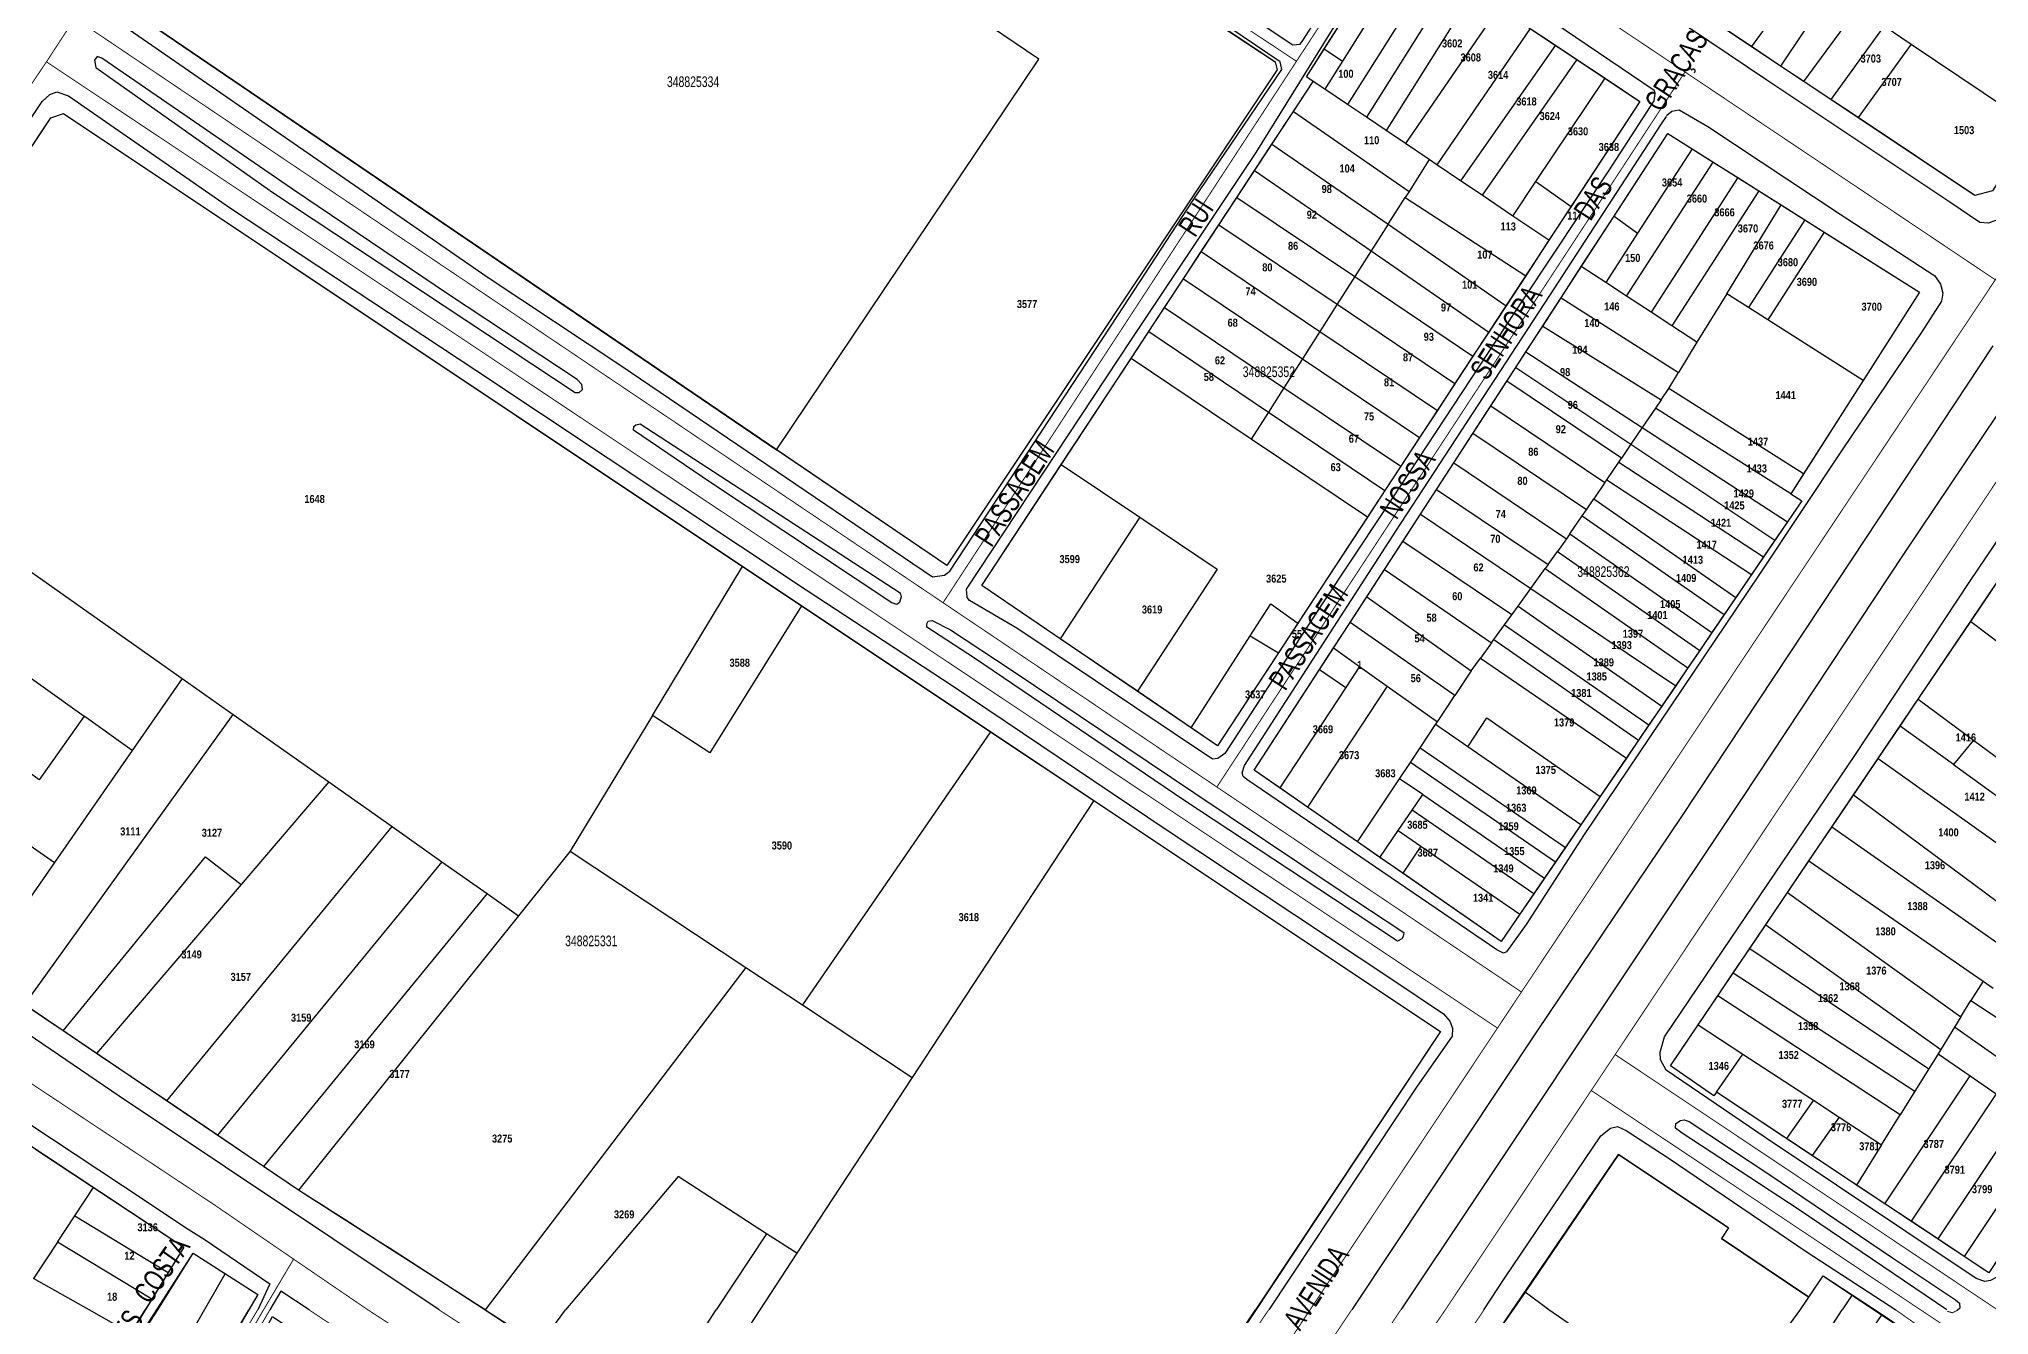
# Model space of a CAD drawing. Extents: x 203136 to 205923, y 4839890 to 4842982.
# Drawn here: x 204720.6 to 205086, y 4841048.4 to 4841287.5 of the extents above; entities that cross this region are included whole.
import ezdxf
from ezdxf.enums import TextEntityAlignment as Align

# ---------------------------------------------------------------- set-up
doc = ezdxf.new("R2010")
doc.units = 0
doc.header["$LTSCALE"] = 1.5
doc.header["$MEASUREMENT"] = 0
for name, color, linetype in [('CD_MALHA_LOTES', 40, 'CONTINUOUS'), ('CD_TXT_QUADRA', 7, 'CONTINUOUS'), ('RU-QUADRAS', 210, 'CONTINUOUS'), ('SV-EIXO-RUA-PAV', 20, 'CONTINUOUS'), ('SV-RUA-NAO-PAV-S-GUIA-C-GUIA', 7, 'CONTINUOUS'), ('SV-RUA-PAVIM-S-GUIA-C-GUIA', 7, 'CONTINUOUS'), ('SV-TXT-RUA-N-PAV-S-GUIA-C-GUIA', 7, 'CONTINUOUS'), ('SV-TXT-RUA-PAV-S-GUIA-C-GUIA', 7, 'CONTINUOUS'), ('Th_NmrPort', 1, 'CONTINUOUS')]:
    doc.layers.add(name, color=color, linetype=linetype)
doc.styles.add('3488-42-2D_TXTB$0$ARIAL', font='ARIAL.TTF')
doc.styles.add('ARIAL', font='ARIAL.TTF')
doc.styles.get("Standard").update_dxf_attribs({"font": 'swisscbo.ttf'})

msp = doc.modelspace()

# ---------------------------------------------------------------- linework, layer by layer
at = {"layer": 'CD_MALHA_LOTES', "linetype": 'Continuous'}
for p, q in [((205065.55, 4841319.29), (205041.49, 4841286.1)), ((205069.69, 4841316.55), (205046.97, 4841282.45)), ((204912.46, 4841309.48), (204952.23, 4841283.25)), ((204961.44, 4841285.69), (204974.68, 4841306.43)), ((204977.94, 4841304.25), (204964.84, 4841283.39)), ((204982.25, 4841301.38), (204965.82, 4841275.22)), ((204985.78, 4841299.02), (204969.35, 4841272.84)), ((204989.5, 4841296.54), (204973.05, 4841270.34)), ((204994.15, 4841293.44), (204976.68, 4841267.9)), ((205051.3, 4841279.57), (205061.44, 4841293.28)), ((204741.26, 4841290.4), (204858.8, 4841210.53)), ((204907.92, 4841283.72), (204898.86, 4841289.88)), ((205000.04, 4841289.51), (204982.53, 4841263.96)), ((205000.04, 4841289.51), (205004.75, 4841286.36)), ((205041.49, 4841286.1), (205037.39, 4841288.83)), ((205066.34, 4841289.98), (205056.39, 4841276.17)), ((205066.34, 4841289.98), (205071.42, 4841286.57)), ((204958.08, 4841280.43), (204961.44, 4841285.69)), ((204961.44, 4841285.69), (204964.84, 4841283.39)), ((205004.75, 4841286.36), (204986.98, 4841260.96)), ((205004.75, 4841286.36), (205008.79, 4841283.66)), ((205046.97, 4841282.45), (205041.49, 4841286.1)), ((205071.42, 4841286.57), (205061.48, 4841272.78)), ((205071.42, 4841286.57), (205094.31, 4841271.17)), ((204858.8, 4841210.53), (204907.92, 4841283.72)), ((204952.64, 4841281.76), (204890.72, 4841188.84)), ((204952.23, 4841283.25), (204952.64, 4841281.76)), ((204964.84, 4841283.39), (204961.53, 4841278.11)), ((205008.79, 4841283.66), (204991.03, 4841258.23)), ((205008.79, 4841283.66), (205014.05, 4841280.16)), ((205051.3, 4841279.57), (205046.97, 4841282.45)), ((204955.64, 4841273.91), (204959.36, 4841279.57)), ((204959.36, 4841279.57), (204958.08, 4841280.43)), ((204961.53, 4841278.11), (204959.36, 4841279.57)), ((204965.82, 4841275.22), (204961.53, 4841278.11)), ((205001.09, 4841260.78), (205014.05, 4841280.16)), ((205014.05, 4841280.16), (205020.59, 4841275.8)), ((205056.39, 4841276.17), (205051.3, 4841279.57)), ((204722.8, 4841272.71), (204725.16, 4841273.53)), ((204725.16, 4841273.53), (204852.43, 4841188.65)), ((204951.63, 4841267.81), (204955.64, 4841273.91)), ((204955.64, 4841273.91), (204977.32, 4841258.95)), ((204969.35, 4841272.84), (204965.82, 4841275.22)), ((205020.59, 4841275.8), (205007.69, 4841256.13)), ((205061.48, 4841272.78), (205056.39, 4841276.17)), ((204683.12, 4841213.03), (204722.8, 4841272.71)), ((204973.05, 4841270.34), (204969.35, 4841272.84)), ((204976.68, 4841267.9), (204973.05, 4841270.34)), ((205015.75, 4841254.31), (205025.81, 4841269.81)), ((205025.81, 4841269.81), (205030.37, 4841266.94)), ((205083.39, 4841258.19), (205061.48, 4841272.78)), ((204948.38, 4841262.87), (204951.63, 4841267.81)), ((204951.63, 4841267.81), (204973.39, 4841252.79)), ((204981.11, 4841264.91), (204976.68, 4841267.9)), ((205030.37, 4841266.94), (205020.16, 4841251.1)), ((205030.37, 4841266.94), (205034.32, 4841264.45)), ((204945.08, 4841257.84), (204948.38, 4841262.87)), ((204948.38, 4841262.87), (204970.21, 4841247.79)), ((204981.11, 4841264.91), (204977.32, 4841258.95)), ((204982.53, 4841263.96), (204981.11, 4841264.91)), ((204986.98, 4841260.96), (204982.53, 4841263.96)), ((205018.11, 4841239.3), (205034.32, 4841264.45)), ((205034.32, 4841264.45), (205038.96, 4841261.53)), ((204977.32, 4841258.95), (204976.58, 4841257.78)), ((204991.03, 4841258.23), (204986.98, 4841260.96)), ((204996.79, 4841254.34), (205001.09, 4841260.78)), ((205001.09, 4841260.78), (205007.69, 4841256.13)), ((205038.96, 4841261.53), (205022.7, 4841236.3)), ((205042.86, 4841259.06), (205026.56, 4841233.77)), ((205038.96, 4841261.53), (205042.86, 4841259.06)), ((205042.86, 4841259.06), (205047.07, 4841256.41)), ((205086.64, 4841259.09), (205083.39, 4841258.19)), ((204941.7, 4841252.69), (204945.08, 4841257.84)), ((204945.08, 4841257.84), (204967.15, 4841242.98)), ((204973.39, 4841252.79), (204976.58, 4841257.78)), ((204976.58, 4841257.78), (204999.19, 4841243.15)), ((204996.79, 4841254.34), (204991.03, 4841258.23)), ((205007.69, 4841256.13), (205003.54, 4841249.79)), ((205036.88, 4841239.78), (205047.07, 4841256.41)), ((205047.07, 4841256.41), (205051.52, 4841253.61)), ((204938.38, 4841247.66), (204941.7, 4841252.69)), ((204941.7, 4841252.69), (204963.84, 4841237.79)), ((204973.39, 4841252.79), (204970.21, 4841247.79)), ((204973.39, 4841252.79), (204995.5, 4841237.52)), ((205003.54, 4841249.79), (204996.79, 4841254.34)), ((205009.61, 4841244.87), (205015.75, 4841254.31)), ((205015.75, 4841254.31), (205020.16, 4841251.1)), ((205051.52, 4841253.61), (205040.94, 4841237.19)), ((205051.52, 4841253.61), (205055.14, 4841251.33)), ((204970.21, 4841247.79), (204967.15, 4841242.98)), ((204970.21, 4841247.79), (204992.26, 4841232.58)), ((205003.54, 4841249.79), (204999.19, 4841243.15)), ((205020.16, 4841251.1), (205014.21, 4841241.86)), ((205055.14, 4841251.33), (205044.55, 4841234.89)), ((205055.14, 4841251.33), (205073.01, 4841240.07)), ((204935.05, 4841242.59), (204938.38, 4841247.66)), ((204938.38, 4841247.66), (204960.61, 4841232.71)), ((205005.82, 4841239.02), (205009.61, 4841244.87)), ((205014.21, 4841241.86), (205009.61, 4841244.87)), ((204931.51, 4841237.21), (204935.05, 4841242.59)), ((204935.05, 4841242.59), (204957.34, 4841227.58)), ((204967.15, 4841242.98), (204963.84, 4841237.79)), ((204967.15, 4841242.98), (204989.31, 4841228.07)), ((204999.19, 4841243.15), (204995.5, 4841237.52)), ((205018.11, 4841239.3), (205014.21, 4841241.86)), ((204928.54, 4841232.69), (204931.51, 4841237.21)), ((204931.51, 4841237.21), (204953.89, 4841222.15)), ((204963.84, 4841237.79), (204960.61, 4841232.71)), ((204963.84, 4841237.79), (204985.93, 4841222.93)), ((204995.5, 4841237.52), (204992.26, 4841232.58)), ((205002.37, 4841233.71), (205005.82, 4841239.02)), ((205005.82, 4841239.02), (205027.84, 4841225.04)), ((205022.7, 4841236.3), (205018.11, 4841239.3)), ((205036.88, 4841239.78), (205031.29, 4841230.67)), ((205040.94, 4841237.19), (205036.88, 4841239.78)), ((205044.55, 4841234.89), (205040.94, 4841237.19)), ((205073.01, 4841240.07), (205062.42, 4841223.51)), ((204999.21, 4841228.86), (205002.37, 4841233.71)), ((205002.37, 4841233.71), (205024.56, 4841219.92)), ((205026.56, 4841233.77), (205022.7, 4841236.3)), ((205031.29, 4841230.67), (205026.56, 4841233.77)), ((205062.42, 4841223.51), (205044.55, 4841234.89)), ((204925.23, 4841227.65), (204928.54, 4841232.69)), ((204928.54, 4841232.69), (204950.98, 4841217.59)), ((204960.61, 4841232.71), (204957.34, 4841227.58)), ((204960.61, 4841232.71), (204982.63, 4841217.89)), ((204992.26, 4841232.58), (204989.31, 4841228.07)), ((205031.29, 4841230.67), (205027.84, 4841225.04)), ((204912.15, 4841207.75), (204925.23, 4841227.65)), ((204947.75, 4841212.51), (204925.23, 4841227.65)), ((204957.34, 4841227.58), (204953.89, 4841222.15)), ((204957.34, 4841227.58), (204979.3, 4841212.81)), ((204989.31, 4841228.07), (204985.93, 4841222.93)), ((204995.67, 4841223.4), (204997.34, 4841225.97)), ((204997.34, 4841225.97), (204999.21, 4841228.86)), ((204997.34, 4841225.97), (205018.9, 4841211.58)), ((204999.21, 4841228.86), (205021.02, 4841214.71)), ((204953.89, 4841222.15), (204950.98, 4841217.59)), ((204953.89, 4841222.15), (204975.77, 4841207.43)), ((204985.93, 4841222.93), (204982.63, 4841217.89)), ((204992.66, 4841218.77), (204995.67, 4841223.4)), ((205017.13, 4841208.97), (204995.67, 4841223.4)), ((205025.99, 4841222.03), (205027.84, 4841225.04)), ((205062.42, 4841223.51), (205051.25, 4841206.04)), ((204989.3, 4841213.59), (204992.66, 4841218.77)), ((204992.66, 4841218.77), (205014.03, 4841204.41)), ((205024.56, 4841219.92), (205023.5, 4841218.35)), ((205024.56, 4841219.92), (205025.99, 4841222.03)), ((205051.25, 4841206.04), (205025.99, 4841222.03)), ((204950.98, 4841217.59), (204947.75, 4841212.51)), ((204950.98, 4841217.59), (204972.81, 4841202.91)), ((204982.63, 4841217.89), (204979.3, 4841212.81)), ((205023.5, 4841218.35), (205021.02, 4841214.71)), ((205048.85, 4841202.29), (205023.5, 4841218.35)), ((204683.12, 4841213.03), (204747.42, 4841167.66)), ((204969.51, 4841197.87), (204947.75, 4841212.51)), ((204979.3, 4841212.81), (204975.77, 4841207.43)), ((204985.71, 4841208.07), (204989.3, 4841213.59)), ((205010.57, 4841199.3), (204989.3, 4841213.59)), ((205018.9, 4841211.58), (205017.13, 4841208.97)), ((205021.02, 4841214.71), (205018.9, 4841211.58)), ((205018.9, 4841211.58), (205045.89, 4841193.56)), ((205021.02, 4841214.71), (205048.26, 4841197.04)), ((204890.72, 4841188.84), (204858.8, 4841210.53)), ((204897.25, 4841185.09), (204912.15, 4841207.75)), ((204912.15, 4841207.75), (204926.86, 4841197.9)), ((204982.46, 4841203.07), (204985.71, 4841208.07)), ((204985.71, 4841208.07), (205006.86, 4841193.85)), ((205014.37, 4841204.91), (205016.63, 4841208.23)), ((205016.63, 4841208.23), (205017.13, 4841208.97)), ((205016.63, 4841208.23), (205043.76, 4841190.45)), ((204975.77, 4841207.43), (204972.81, 4841202.91)), ((205014.03, 4841204.41), (205011.96, 4841201.35)), ((205014.03, 4841204.41), (205014.37, 4841204.91)), ((205014.37, 4841204.91), (205041.5, 4841187.13)), ((205051.25, 4841206.04), (205048.85, 4841202.29)), ((204972.81, 4841202.91), (204969.51, 4841197.87)), ((204979.45, 4841198.44), (204982.46, 4841203.07)), ((204982.46, 4841203.07), (205003.37, 4841189.02)), ((205010.57, 4841199.3), (205011.96, 4841201.35)), ((205011.96, 4841201.35), (205038.58, 4841182.85)), ((205050.94, 4841200.97), (205048.26, 4841197.04)), ((205048.85, 4841202.29), (205050.94, 4841200.97)), ((204674.32, 4841199.79), (204729.04, 4841160.59)), ((204926.86, 4841197.9), (204911.94, 4841175.1)), ((204926.86, 4841197.9), (204941.37, 4841188.18)), ((204969.51, 4841197.87), (204956.51, 4841178.04)), ((204976.14, 4841193.34), (204979.45, 4841198.44)), ((204979.45, 4841198.44), (205000.14, 4841184.54)), ((205007.48, 4841194.75), (205009.77, 4841198.13)), ((205009.77, 4841198.13), (205010.57, 4841199.3)), ((205009.77, 4841198.13), (205036.39, 4841179.64)), ((205048.26, 4841197.04), (205045.89, 4841193.56)), ((204972.75, 4841188.11), (204976.14, 4841193.34)), ((204996.58, 4841179.61), (204976.14, 4841193.34)), ((205006.86, 4841193.85), (205005.13, 4841191.45)), ((205007.48, 4841194.75), (205006.86, 4841193.85)), ((205007.48, 4841194.75), (205034.09, 4841176.26)), ((205045.89, 4841193.56), (205043.76, 4841190.45)), ((205082.58, 4841178.34), (205092.53, 4841193.06)), ((205003.37, 4841189.02), (205005.13, 4841191.45)), ((205005.13, 4841191.45), (205031.81, 4841172.91)), ((205043.76, 4841190.45), (205041.5, 4841187.13)), ((204720.6, 4841148.65), (204666.68, 4841188.3)), ((204835.51, 4841160.71), (204852.43, 4841188.65)), ((204852.43, 4841188.65), (204863.41, 4841181.33)), ((204941.37, 4841188.18), (204926.44, 4841165.26)), ((204969.42, 4841182.99), (204972.75, 4841188.11)), ((204972.75, 4841188.11), (204992.79, 4841174.35)), ((205000.14, 4841184.54), (205002.83, 4841188.26)), ((205003.37, 4841189.02), (205002.83, 4841188.26)), ((205002.83, 4841188.26), (205029.59, 4841169.66)), ((205041.5, 4841187.13), (205038.58, 4841182.85)), ((204911.94, 4841175.1), (204897.25, 4841185.09)), ((204966.27, 4841178.14), (204969.42, 4841182.99)), ((204969.42, 4841182.99), (204988.99, 4841169.08)), ((204997.75, 4841181.22), (205000.14, 4841184.54)), ((205000.14, 4841184.54), (205027.3, 4841166.3)), ((205038.58, 4841182.85), (205036.39, 4841179.64)), ((204863.47, 4841181.29), (204846.26, 4841153.73)), ((204863.41, 4841181.33), (204863.47, 4841181.29)), ((204863.47, 4841181.29), (204898.88, 4841157.69)), ((204947.55, 4841175.68), (204951.4, 4841181.67)), ((204951.4, 4841181.67), (204956.51, 4841178.04)), ((204995.24, 4841177.75), (204996.58, 4841179.61)), ((204996.58, 4841179.61), (204997.75, 4841181.22)), ((204997.75, 4841181.22), (205024.71, 4841162.49)), ((205036.39, 4841179.64), (205034.09, 4841176.26)), ((205072.73, 4841163.77), (205082.58, 4841178.34)), ((205082.58, 4841178.34), (205111.94, 4841156.25)), ((204926.44, 4841165.26), (204911.94, 4841175.1)), ((204936.48, 4841158.43), (204947.55, 4841175.68)), ((204947.55, 4841175.68), (204952.88, 4841172.5)), ((204956.51, 4841178.04), (204952.88, 4841172.5)), ((204963.19, 4841173.4), (204966.27, 4841178.14)), ((204985.93, 4841164.49), (204966.27, 4841178.14)), ((204992.79, 4841174.35), (204993.22, 4841174.95)), ((204993.22, 4841174.95), (204995.24, 4841177.75)), ((204993.22, 4841174.95), (205020.33, 4841156.08)), ((204995.24, 4841177.75), (205022.29, 4841158.96)), ((205034.09, 4841176.26), (205031.81, 4841172.91)), ((204952.88, 4841172.5), (204941.45, 4841155.06)), ((204960.56, 4841169.35), (204963.19, 4841173.4)), ((204963.19, 4841173.4), (204968.06, 4841169.93)), ((204988.99, 4841169.08), (204990.73, 4841171.5)), ((204992.79, 4841174.35), (204990.73, 4841171.5)), ((204990.73, 4841171.5), (205018.05, 4841152.73)), ((205031.81, 4841172.91), (205029.59, 4841169.66)), ((204747.42, 4841167.66), (204738.03, 4841154.15)), ((204747.42, 4841167.66), (204756.97, 4841160.92)), ((204948.31, 4841150.49), (204960.56, 4841169.35)), ((204960.56, 4841169.35), (204965.45, 4841165.96)), ((204968.06, 4841169.93), (204965.45, 4841165.96)), ((204968.06, 4841169.93), (204973.23, 4841166.24)), ((204988.99, 4841169.08), (204985.93, 4841164.49)), ((205029.59, 4841169.66), (205027.3, 4841166.3)), ((204936.48, 4841158.43), (204926.44, 4841165.26)), ((204965.45, 4841165.96), (204953.1, 4841147.17)), ((204973.23, 4841166.24), (204958.32, 4841143.55)), ((204973.23, 4841166.24), (204982.63, 4841159.53)), ((204982.63, 4841159.53), (204985.93, 4841164.49)), ((205027.3, 4841166.3), (205024.71, 4841162.49)), ((205069.34, 4841158.75), (205072.73, 4841163.77)), ((205072.73, 4841163.77), (205083.12, 4841156.09)), ((204717.86, 4841106.53), (204756.97, 4841160.92)), ((204729.04, 4841160.59), (204720.6, 4841148.65)), ((204738.03, 4841154.15), (204729.04, 4841160.59)), ((204756.97, 4841160.92), (204774.87, 4841148.29)), ((204835.51, 4841160.71), (204820.11, 4841135.28)), ((204846.26, 4841153.73), (204835.51, 4841160.71)), ((204988.33, 4841154.86), (204991.9, 4841160.28)), ((204991.9, 4841160.28), (205013.17, 4841145.57)), ((205024.71, 4841162.49), (205022.29, 4841158.96)), ((204898.88, 4841157.69), (204863.65, 4841106.48)), ((204898.88, 4841157.69), (204918.26, 4841144.79)), ((204941.45, 4841155.06), (204936.48, 4841158.43)), ((204979.41, 4841154.69), (204982.29, 4841159.02)), ((204982.29, 4841159.02), (204982.63, 4841159.53)), ((204988.33, 4841154.86), (204982.29, 4841159.02)), ((205022.29, 4841158.96), (205020.33, 4841156.08)), ((205065.24, 4841152.68), (205069.34, 4841158.75)), ((205079.36, 4841151.55), (205069.34, 4841158.75)), ((204738.03, 4841154.15), (204723.47, 4841133.19)), ((204977.57, 4841151.91), (204979.41, 4841154.69)), ((204979.41, 4841154.69), (205006.63, 4841135.99)), ((205009.54, 4841140.25), (204988.33, 4841154.86)), ((205018.05, 4841152.73), (205013.17, 4841145.57)), ((205020.33, 4841156.08), (205018.05, 4841152.73)), ((205083.12, 4841156.09), (205079.36, 4841151.55)), ((205083.12, 4841156.09), (205102.84, 4841141.53)), ((204953.1, 4841147.17), (204948.31, 4841150.49)), ((204975.54, 4841148.87), (204977.57, 4841151.91)), ((205004.76, 4841133.24), (204977.57, 4841151.91)), ((205060.62, 4841145.83), (205065.24, 4841152.68)), ((205065.24, 4841152.68), (205099.07, 4841128.55)), ((205079.36, 4841151.55), (205102.92, 4841134.46)), ((204774.87, 4841148.29), (204758.44, 4841129.08)), ((204774.87, 4841148.29), (204786.73, 4841139.91)), ((204958.32, 4841143.55), (204953.1, 4841147.17)), ((204967.68, 4841137.05), (204975.54, 4841148.87)), ((204979.88, 4841145.9), (204975.54, 4841148.87)), ((204977.89, 4841142.98), (204979.88, 4841145.9)), ((204979.88, 4841145.9), (205002.7, 4841130.22)), ((205013.17, 4841145.57), (205009.54, 4841140.25)), ((205056.54, 4841139.8), (205060.62, 4841145.83)), ((205094.11, 4841120.91), (205060.62, 4841145.83)), ((204918.26, 4841144.79), (204884.21, 4841092.88)), ((204918.26, 4841144.79), (204983.22, 4841101.5)), ((204967.68, 4841137.05), (204958.32, 4841143.55)), ((204975.29, 4841139.16), (204977.89, 4841142.98)), ((205000.71, 4841127.31), (204977.89, 4841142.98)), ((204714.97, 4841139.09), (204723.47, 4841133.19)), ((204744.5, 4841088.49), (204786.73, 4841139.91)), ((204786.73, 4841139.91), (204796.09, 4841133.31)), ((204971.88, 4841134.14), (204975.29, 4841139.16)), ((204975.29, 4841139.16), (204979.56, 4841136.22)), ((205009.54, 4841140.25), (205006.63, 4841135.99)), ((205052.28, 4841133.49), (205056.54, 4841139.8)), ((205090.81, 4841115.83), (205056.54, 4841139.8)), ((204820.11, 4841135.28), (204810.42, 4841123.2)), ((204820.11, 4841135.28), (204853.02, 4841113.51)), ((204971.88, 4841134.14), (204967.68, 4841137.05)), ((204979.56, 4841136.22), (204976.15, 4841131.17)), ((204979.56, 4841136.22), (204998.11, 4841123.48)), ((205006.63, 4841135.99), (205004.76, 4841133.24)), ((204723.47, 4841133.19), (204709.07, 4841112.47)), ((204725.11, 4841101.61), (204751.78, 4841134.23)), ((204751.78, 4841134.23), (204758.44, 4841129.08)), ((204796.09, 4841133.31), (204754, 4841082.07)), ((204796.09, 4841133.31), (204804.53, 4841127.36)), ((204976.15, 4841131.17), (204971.88, 4841134.14)), ((204994.62, 4841118.36), (204976.15, 4841131.17)), ((205004.76, 4841133.24), (205002.7, 4841130.22)), ((205048.27, 4841127.56), (205052.28, 4841133.49)), ((205052.28, 4841133.49), (205084.9, 4841110.93)), ((204758.44, 4841129.08), (204731.34, 4841097.4)), ((204804.53, 4841127.36), (204762.62, 4841076.23)), ((204804.53, 4841127.36), (204810.42, 4841123.2)), ((205000.71, 4841127.31), (204998.11, 4841123.48)), ((205002.7, 4841130.22), (205000.71, 4841127.31)), ((205044.19, 4841121.52), (205048.27, 4841127.56)), ((205048.27, 4841127.56), (205080.75, 4841104.24)), ((204998.11, 4841123.48), (204994.62, 4841118.36)), ((204810.42, 4841123.2), (204769.2, 4841071.78)), ((205041.17, 4841117.04), (205044.19, 4841121.52)), ((205044.19, 4841121.52), (205076.96, 4841098.13)), ((205038.1, 4841112.51), (205041.17, 4841117.04)), ((205041.17, 4841117.04), (205074.71, 4841094.51)), ((204853.02, 4841113.51), (204804.15, 4841049.35)), ((204853.02, 4841113.51), (204863.65, 4841106.48)), ((205035.18, 4841108.19), (205038.1, 4841112.51)), ((205038.1, 4841112.51), (205072.1, 4841090.3)), ((205084.9, 4841110.93), (205082.64, 4841107.3)), ((205084.9, 4841110.93), (205086.78, 4841109.63)), ((204725.11, 4841101.61), (204717.86, 4841106.53)), ((204863.65, 4841106.48), (204884.21, 4841092.88)), ((205031.51, 4841102.74), (205035.18, 4841108.19)), ((205069.35, 4841085.87), (205035.18, 4841108.19)), ((205080.75, 4841104.24), (205082.64, 4841107.3)), ((205082.64, 4841107.3), (205108.44, 4841090.3)), ((204731.34, 4841097.4), (204725.11, 4841101.61)), ((205026.31, 4841095.06), (205031.51, 4841102.74)), ((205031.51, 4841102.74), (205039.91, 4841097.25)), ((205079.55, 4841102.31), (205076.96, 4841098.13)), ((205080.75, 4841104.24), (205079.55, 4841102.31)), ((205104.69, 4841084.63), (205079.55, 4841102.31)), ((204983.22, 4841101.5), (204948.54, 4841049.34)), ((205076.96, 4841098.13), (205076.47, 4841097.35)), ((204744.5, 4841088.49), (204731.34, 4841097.4)), ((205034.44, 4841089.43), (205026.31, 4841095.06)), ((205034.96, 4841090.16), (205039.91, 4841097.25)), ((205039.91, 4841097.25), (205053.12, 4841088.63)), ((205074.71, 4841094.51), (205072.1, 4841090.3)), ((205076.47, 4841097.35), (205074.71, 4841094.51)), ((205076.47, 4841097.35), (205082.47, 4841093.21)), ((204884.21, 4841092.88), (204862.62, 4841059.96)), ((205066.47, 4841069.24), (205082.47, 4841093.21)), ((205082.47, 4841093.21), (205087.36, 4841089.83)), ((204754, 4841082.07), (204744.5, 4841088.49)), ((205034.96, 4841090.16), (205034.44, 4841089.43)), ((205048.09, 4841081.44), (205034.96, 4841090.16)), ((205053.12, 4841088.63), (205048.09, 4841081.44)), ((205053.12, 4841088.63), (205057.95, 4841085.47)), ((205072.1, 4841090.3), (205069.35, 4841085.87)), ((205087.36, 4841089.83), (205071.43, 4841065.95)), ((205057.95, 4841085.47), (205052.9, 4841078.25)), ((205057.95, 4841085.47), (205065.88, 4841080.28)), ((205065.88, 4841080.28), (205069.35, 4841085.87)), ((205092.31, 4841086.42), (205076.43, 4841062.63)), ((204762.62, 4841076.23), (204754, 4841082.07)), ((205052.9, 4841078.25), (205048.09, 4841081.44)), ((205065.88, 4841080.28), (205061.2, 4841072.74)), ((205097.15, 4841083.08), (205081.34, 4841059.37)), ((205101.63, 4841079.99), (205085.97, 4841056.29)), ((204719.94, 4841079.43), (204730.77, 4841072.29)), ((204769.2, 4841071.78), (204762.62, 4841076.23)), ((205016.55, 4841078.45), (204999.06, 4841052.67)), ((205037.19, 4841064.7), (205016.55, 4841078.45)), ((205061.2, 4841072.74), (205052.9, 4841078.25)), ((204840.33, 4841074.32), (204819.23, 4841049.35)), ((204856.92, 4841063.56), (204840.33, 4841074.32)), ((205066.47, 4841069.24), (205061.2, 4841072.74)), ((204727.27, 4841066.96), (204730.77, 4841072.29)), ((204730.77, 4841072.29), (204747.71, 4841061.09)), ((204804.15, 4841049.35), (204769.2, 4841071.78)), ((205071.43, 4841065.95), (205066.47, 4841069.24)), ((204724.04, 4841062.02), (204727.27, 4841066.96)), ((204727.27, 4841066.96), (204744.79, 4841056.34)), ((205076.43, 4841062.63), (205071.43, 4841065.95)), ((204724.04, 4841062.02), (204719.56, 4841055.2)), ((204741.7, 4841051.34), (204724.04, 4841062.02)), ((204856.92, 4841063.56), (204847.47, 4841049.34)), ((204862.62, 4841059.96), (204856.92, 4841063.56)), ((205037.19, 4841064.7), (205035.89, 4841062.71)), ((205052.23, 4841051.69), (205035.89, 4841062.71)), ((205081.34, 4841059.37), (205076.43, 4841062.63)), ((204742.81, 4841049.35), (204749.44, 4841059.95)), ((204747.71, 4841061.09), (204744.79, 4841056.34)), ((204749.44, 4841059.95), (204761.55, 4841052.25)), ((204862.62, 4841059.96), (204855.64, 4841049.34)), ((205085.97, 4841056.29), (205081.34, 4841059.37)), ((204729.95, 4841049.37), (204719.56, 4841055.2)), ((204744.79, 4841056.34), (204741.7, 4841051.34)), ((205052.23, 4841051.69), (205054.95, 4841055.71)), ((205054.95, 4841055.71), (205060.36, 4841052.17)), ((204741.7, 4841051.34), (204740.47, 4841049.35)), ((204761.55, 4841052.25), (204759.86, 4841049.35)), ((204999.06, 4841052.67), (204995.06, 4841046.92)), ((205003.51, 4841049.36), (204999.06, 4841052.67)), ((205050.59, 4841049.25), (205052.23, 4841051.69)), ((205060.36, 4841052.17), (205058.51, 4841049.34)), ((205060.36, 4841052.17), (205066, 4841048.44))]:
    msp.add_line(p, q, dxfattribs=at)
at = {"layer": 'CD_MALHA_LOTES', "linetype": 'Continuous', "flags": 128}
for points in [[(204748.017956, 4841043.17358), (204755.470561, 4841056.115539)], [(204737.76, 4841044.9), (204729.95, 4841049.37)], [(204732.94, 4841034.13), (204742.81, 4841049.35)], [(204737.76, 4841044.9), (204740.47, 4841049.35)], [(204754.09, 4841039.33), (204759.86, 4841049.35)], [(204804.15, 4841049.35), (204814.37, 4841042.67)], [(204814.37, 4841042.67), (204819.23, 4841049.35)], [(204834.58, 4841029.38), (204847.47, 4841049.34)], [(204855.64, 4841049.34), (204840.23, 4841025.66)], [(204840.23, 4841025.66), (204904.73, 4840983.21), (204948.54, 4841049.34)], [(205034.98, 4841027.62), (205003.51, 4841049.36)], [(205038.88, 4841033.22), (205050.59, 4841049.25)], [(205045.28, 4841028.78), (205058.51, 4841049.34)], [(205050.19, 4841025.38), (205066, 4841048.44)], [(205066, 4841048.44), (205071.44, 4841044.76)]]:
    msp.add_lwpolyline(points, dxfattribs=at)
at = {"layer": 'RU-QUADRAS', "color": 6, "linetype": 'Continuous'}
for points in [[(204828.07, 4841429.19), (204859.89, 4841476.33), (205115.37, 4841304.38), (205086.64, 4841259.09), (205083.39, 4841258.19), (204828.22, 4841428.15)], [(204740.47, 4841297.4), (204799.23, 4841385.4), (204952.23, 4841283.25), (204952.64, 4841281.76), (204890.72, 4841188.84), (204741.26, 4841290.4)], [(204897.25, 4841185.09), (204959.36, 4841279.57), (204958.08, 4841280.43), (204974.68, 4841306.43), (205020.59, 4841275.8), (204941.45, 4841155.06)], [(204948.31, 4841150.49), (205025.81, 4841269.81), (205073.01, 4841240.07), (205048.85, 4841202.29), (205050.94, 4841200.97), (204994.62, 4841118.36)], [(205026.31, 4841095.06), (205108.62, 4841216.88), (205138.16, 4841197.77), (205137.54, 4841196.87), (205166.83, 4841178.66), (205085.97, 4841056.29), (205034.96, 4841090.16), (205034.44, 4841089.43)], [(204937.03, 4840961.79), (205016.55, 4841078.45), (205037.19, 4841064.7), (205035.89, 4841062.71), (205052.23, 4841051.69), (205054.95, 4841055.71), (205076.91, 4841041.06), (204995.84, 4840923.07)]]:
    msp.add_lwpolyline(points, close=True, dxfattribs=at)
for points in [[(204645.07, 4841155.79), (204722.8, 4841272.71), (204725.16, 4841273.53), (204983.22, 4841101.5), (204904.73, 4840983.21, 0.0055595323), (204769.2, 4841071.78)], [(204594.76, 4841078.9), (204632.64, 4841137.33), (204747.71, 4841061.09), (204729.8, 4841031.89), (204730.91, 4841031.1), (204749.44, 4841059.95), (204761.55, 4841052.25), (204726.17, 4840991.91, 0.007509289), (204638.62, 4841049.35), (204636.83, 4841051.04)], [(204553.38, 4841016.86, -0.0218087551), (204592.34, 4841073.07), (204635.51, 4841044.71), (204634.27, 4841042.8, -0.0095003634), (204727.54, 4840984.15, 0.0160992735), (204764.31, 4841048.08, -0.0045904406), (204890.05, 4840965.42), (204825.53, 4840867.87, -0.0363397945), (204809.96, 4840846.47)]]:
    msp.add_lwpolyline(points, format="xyb", close=True, dxfattribs=at)
at = {"layer": 'SV-EIXO-RUA-PAV', "const_width": 0.18}
for points in [[(205276.595587, 4842116.253883), (205273.08, 4842110.77), (205266.28, 4842100.32), (205184.58, 4841977.59), (205139.49, 4841909.86), (205092.47, 4841839.22), (205050.71, 4841776.49), (204999.21, 4841699.15), (204906.75, 4841561.15), (204883.68, 4841526.38), (204855.81, 4841484.01), (204815.89, 4841424.13), (204793.84, 4841391.05), (204727.29, 4841291.39), (204721.96, 4841283.23), (204636.8618, 4841156.9988)], [(204636.809832, 4840564.271399), (204686.301201, 4840639.063556), (204739.003932, 4840716.406526), (204814.177061, 4840832.105002), (204906.00999, 4840968.284515), (204920.24532, 4840991.410945), (204958.77, 4841049.34)], [(204762.620782, 4841049.301881), (204754.223475, 4841034.911475), (204740.477675, 4841011.583686), (204728.177884, 4840990.503308), (204727.271951, 4840989.248939), (204726.714453, 4840988.97019), (204726.017581, 4840989.039877), (204724.345089, 4840990.154872), (204680.198249, 4841018.656936), (204667.271274, 4841026.845182), (204636.845793, 4841046.484732)], [(204984.12, 4841049.34), (204963.553593, 4841019.267485), (204937.390941, 4840979.92718), (204926.833406, 4840963.667034), (204916.507058, 4840948.716948), (204901.556971, 4840925.444133), (204874.73929, 4840885.448798), (204866.955998, 4840874.12064), (204838.597071, 4840830.272191), (204822.722237, 4840807.461749), (204785.963519, 4840751.668643), (204779.798535, 4840741.958793), (204759.299963, 4840711.442122), (204746.969995, 4840692.407734), (204734.100591, 4840672.756847), (204708.515907, 4840635.612818), (204692.872259, 4840611.338193), (204661.276716, 4840563.790753), (204655.111732, 4840553.464405), (204636.869633, 4840527.157032)], [(204901.903284, 4840971.70677), (204782.19, 4841049.35)], [(205073.2, 4841049.34), (205085.533573, 4841041.12189), (205113.253451, 4841022.473973), (205150.099903, 4840997.683263), (205155.938438, 4840994.087555), (205183.274152, 4840975.629794), (205209.515317, 4840957.825041), (205220.698467, 4840950.860097), (205274.920673, 4840913.840876), (205295.037468, 4840901.068308), (205349.800796, 4840864.271392), (205406.557957, 4840826.588268), (205464.274, 4840788.350391), (205470.500627, 4840784.518621), (205522.149701, 4840749.633543), (205622.893335, 4840682.577559), (205628.902636, 4840678.588572)]]:
    msp.add_lwpolyline(points, dxfattribs=at)
at = {"layer": 'SV-EIXO-RUA-PAV', "const_width": 0.18, "flags": 128}
for points in [[(204958.77, 4841049.34), (204993.9, 4841102.15), (204998.39, 4841108.91), (205087.2, 4841242.39), (205125.3, 4841299.86), (205134.69, 4841313.91), (205164.42, 4841358.45), (205178.37, 4841379.43), (205192.49, 4841400.64), (205270.64, 4841518.11), (205359.88, 4841652.24), (205387.33, 4841693.5), (205408.37, 4841725.12), (205417.95, 4841739.52), (205419.07, 4841745.84), (205438.77, 4841777.24)], [(205443.42, 4841745.88), (205439.6, 4841740.05), (205411.5, 4841697.12), (205409.7, 4841688.9), (205403.4, 4841679.42), (205377.16, 4841639.99), (205288.24, 4841506.37), (205210.67, 4841389.8), (205196.08, 4841367.87), (205180.54, 4841344.52), (205108.81, 4841236.73), (205101.98, 4841226.46), (205015.95, 4841097.18), (205011.47, 4841090.45), (204984.12, 4841049.34)], [(204815.89, 4841424.13), (204977.47, 4841315.89), (205029.04, 4841281.34), (205087.2, 4841242.39)], [(204793.84, 4841391.05), (204956.23, 4841283.34)], [(204977.47, 4841315.89), (204956.23, 4841283.34), (204890, 4841181.87)], [(204727.29, 4841291.39), (204890, 4841181.87), (204941.31, 4841147.33), (204998.39, 4841108.91)], [(204721.96, 4841283.23), (204993.9, 4841102.15)], [(205029.04, 4841281.34), (204941.31, 4841147.33)], [(204782.19, 4841049.35), (204768.279784, 4841058.846792), (204753.27, 4841069.13), (204636.861682, 4841146.2412)], [(205087.63, 4841049.34), (205086.15, 4841050.33), (205015.95, 4841097.18)], [(205011.47, 4841090.45), (205073.2, 4841049.34)], [(204768.279784, 4841058.846792), (204762.620782, 4841049.301881)]]:
    msp.add_lwpolyline(points, dxfattribs=at)
at = {"layer": 'SV-RUA-NAO-PAV-S-GUIA-C-GUIA'}
msp.add_lwpolyline([(205165.57, 4841181.14), (205167.31, 4841179.84), (205168.15, 4841178.72), (205166.75, 4841175.26), (205136.53, 4841128.93), (205116.61, 4841099.35), (205088.16, 4841055.82), (205086.29, 4841054.86), (205085.22, 4841054.67)], dxfattribs=at)
at = {"layer": 'SV-RUA-PAVIM-S-GUIA-C-GUIA'}
for points in [[(204955.54, 4841286.42), (204956.91, 4841286.53), (204957.42, 4841287.26), (204971.91, 4841309.78), (204971.78, 4841311.13), (204971.49, 4841312.09), (204943.39, 4841330.99), (204911.38, 4841352.1), (204871.2, 4841379.09), (204829.23, 4841407.33), (204818.35, 4841414.36), (204816.29, 4841415.18), (204813.93, 4841414.81), (204812.2, 4841412.66), (204804.14, 4841399.97), (204799.8, 4841392.43), (204800.09, 4841390.17), (204801.1, 4841388.55), (204837.87, 4841364.28), (204899.23, 4841323.77)], [(204846.39, 4841204.41), (204832.01, 4841214.21), (204832.07, 4841214.88), (204832.43, 4841215.23), (204833.21, 4841215.4), (204881.98, 4841183.75), (204882.14, 4841182.94), (204881.86, 4841181.88), (204881.36, 4841181.55), (204880.42, 4841181.85)], [(204895.88, 4841171.45), (204886.98, 4841177.31), (204886.93, 4841177.89), (204887.21, 4841178.38), (204887.98, 4841178.53), (204891.37, 4841176.76), (204902.92, 4841169.19), (204937.02, 4841146.29), (204963.64, 4841128.41), (204976.35, 4841120.09), (204976.24, 4841119.29), (204975.98, 4841118.86), (204975.14, 4841118.41), (204963.16, 4841126.37), (204935.1, 4841144.88)]]:
    msp.add_lwpolyline(points, close=True, dxfattribs=at)
for points in [[(204737.45, 4841289.31), (204804.55, 4841242.93), (204829.63, 4841226.31), (204888, 4841186.69), (204890.25, 4841187.03), (204891.24, 4841187.78), (204922.75, 4841235.71), (204936.88, 4841257.3), (204953.47, 4841281.77), (204953.32, 4841282.66), (204953.16, 4841283.22), (204903.9, 4841316.59)], [(205002.37, 4841292.03), (205023.24, 4841277.91), (205023.37, 4841277.34), (205023.2, 4841275.93), (205014.68, 4841262.78), (204998.75, 4841238.8), (204972.42, 4841198.77), (204960.93, 4841181.45), (204942.81, 4841153.61), (204941.47, 4841152.67), (204940.47, 4841152.56), (204903.98, 4841176.99), (204894.95, 4841182.26), (204894.54, 4841182.82), (204894.38, 4841184.4), (204925.34, 4841231.17), (204948.65, 4841266.23), (204974.01, 4841307.19), (204974.68, 4841308.3), (204975.83, 4841308.63), (204977.16, 4841308.4), (205002.59, 4841291.6)], [(205087.28, 4841253.51), (205085.87, 4841253.03), (205084.31, 4841253.13), (205078.67, 4841256.93), (205044.39, 4841279.83), (205019.02, 4841296.89)], [(204763.83, 4841259.1), (204821.04, 4841221.29), (204821.77, 4841221.29), (204822.42, 4841221.84), (204822.27, 4841222.78), (204821.41, 4841223.73), (204797.34, 4841239.66), (204768.08, 4841259.4), (204732.32, 4841283.94), (204731.46, 4841284.22), (204730.97, 4841283.56), (204731.24, 4841282.19), (204763.74, 4841259.21)], [(204795.53, 4841049.35), (204735.6, 4841089.4), (204716.96, 4841102.05), (204641.94, 4841153.38), (204641.6, 4841155.12), (204642.03, 4841157.11), (204663, 4841189.59), (204704.6, 4841251.21), (204721.15, 4841275.78), (204722.57, 4841277.09), (204723.92, 4841277.61), (204726.07, 4841276.84), (204756.44, 4841255.84), (204802.46, 4841225.47), (204864.36, 4841184.31), (204891.68, 4841166.34), (204931.62, 4841139.52), (204974.1, 4841111.3), (204983.8, 4841104.8), (204984.98, 4841103.45), (204985.44, 4841102.11), (204985.38, 4841100.66), (204978.75, 4841091.08), (204951.02, 4841049.35)], [(205025.6, 4841273.16), (205026.58, 4841274.02), (205027.96, 4841274.27), (205033.35, 4841271.12), (205058.1, 4841254.71), (205075.86, 4841243.14), (205076.93, 4841241.59), (205077.34, 4841239.91), (205077.13, 4841238.38), (205073.45, 4841232.61), (205058.62, 4841210.7), (205042.85, 4841187.05), (205010.16, 4841138.44), (204999.3, 4841121.54), (204995.57, 4841116.43), (204995.03, 4841116.21), (204993.78, 4841116.79), (204946.9, 4841148.76), (204946.21, 4841149.3), (204946.02, 4841149.98), (204946.48, 4841151.34), (204974.83, 4841195.25), (205003.69, 4841239.47), (205024.63, 4841271.6), (205025.59, 4841273)], [(205099.34, 4841234.7), (205070, 4841190.97), (205039.68, 4841145.19), (205020.24, 4841116.05), (204989.45, 4841069.85), (204975.78, 4841049.35)], [(204966.65, 4841049.35), (204967.23, 4841050.23), (205001.37, 4841101.63), (205028.31, 4841141.62), (205060.38, 4841190.02), (205086.8, 4841230.01)], [(205085.22, 4841054.67), (205083.63, 4841055.24), (205044.27, 4841081.5), (205025.52, 4841094.29), (205024.42, 4841096.17), (205024.37, 4841097.61), (205025.19, 4841100.48), (205037.72, 4841119.01), (205060.84, 4841153.23), (205082.41, 4841185.82), (205102.75, 4841215.87), (205105.31, 4841219.72), (205105.86, 4841220.12), (205107.09, 4841219.88), (205139.81, 4841198.23), (205165.57, 4841181.14)], [(204636.86, 4841138.03), (204668.73, 4841117.59), (204696.4, 4841098.92), (204736.23, 4841072.62), (204748.54284, 4841064.4456), (204751.522607, 4841062.620493)], [(204991.37, 4841049.35), (204995.29, 4841055.32), (205013.24, 4841081.95), (205015.06, 4841083.37), (205016.37, 4841083.68), (205017.99, 4841082.96), (205025.86, 4841077.83), (205051.91, 4841060.16), (205068.53, 4841049.34)], [(205078.1, 4841049.34), (205050.25, 4841068.23), (205028.54, 4841082.48), (205027.27, 4841083.41), (205027.34, 4841084.25), (205028.2, 4841084.83), (205028.9, 4841084.97), (205029.81, 4841084.63), (205044.97, 4841074.66), (205067.91, 4841059.11), (205079.71, 4841051.23)], [(204751.522607, 4841062.620493), (204763.836751, 4841054.216289), (204761.549001, 4841049.346267)], [(204771.18, 4841049.35), (204765.861424, 4841052.829013), (204763.838888, 4841049.34622)], [(205079.71, 4841051.23), (205080.47, 4841050.61), (205080.54, 4841049.66), (205080.061876, 4841049.251417)]]:
    msp.add_lwpolyline(points, dxfattribs=at)
at = {"layer": 'SV-RUA-PAVIM-S-GUIA-C-GUIA', "linetype": 'Continuous', "const_width": 0.18}
for points in [[(204636.85, 4840956.55), (204691.93, 4840919.98), (204755.8, 4840877.39), (204808.94, 4840842.06), (204810.92, 4840841.97), (204813.22, 4840842.66), (204817.2, 4840848.23), (204860.37, 4840912.95), (204894.55, 4840964), (204894.62, 4840965.05), (204894.5, 4840966), (204894.03, 4840967.08), (204893.12, 4840968.1), (204849.12, 4840997.6), (204817.17, 4841018.57), (204771.18, 4841049.35)], [(204763.84, 4841049.35), (204727.2, 4840986.5), (204666.68, 4841025.12), (204636.86, 4841043.7)], [(204637.4, 4841049.36), (204681.04, 4841020.26), (204725.1, 4840991.47), (204726.54, 4840990.9), (204727.08, 4840991.45), (204761.55, 4841049.35)], [(204795.53, 4841049.35), (204817.17, 4841035.24), (204865.53, 4841003.07), (204900.84, 4840979.24), (204901.89, 4840978.86), (204903.92, 4840979.16), (204904.35, 4840979.45), (204905.05, 4840980.19), (204937.62, 4841029.55), (204951.02, 4841049.35)], [(204975.78, 4841049.35), (204931.85, 4840983.27), (204930.16, 4840981.91), (204928.03, 4840981.58), (204926.33, 4840982.11), (204925.1, 4840983.65), (204924.85, 4840985.82), (204925.42, 4840988.26), (204958.71, 4841037.55), (204966.57, 4841049.34)], [(204991.37, 4841049.35), (204932.51, 4840961.05), (204932.45, 4840960.74), (204932.73, 4840958.74), (204933.26, 4840958.1), (204991.07, 4840919.45), (204992.93, 4840918.66), (204994.41, 4840919.24), (205018.22, 4840953.75), (205056.15, 4841009.19), (205077.89, 4841040.2), (205078.38, 4841041.57), (205077.87, 4841042.77), (205068.53, 4841049.34)], [(205078.2, 4841049.07), (205079.16, 4841048.8), (205080.06, 4841049.25), (205080.07, 4841049.34)]]:
    msp.add_lwpolyline(points, dxfattribs=at)

# ---------------------------------------------------------------- texts
at = {"layer": 'CD_TXT_QUADRA', "linetype": 'Continuous', "style": 'ARIAL', "width": 0.7}
for s, p in [('348825334', (204838.25, 4841278.51)), ('348825352', (204946.16, 4841224.15)), ('348825362', (205008.86, 4841186.7)), ('348825331', (204819.165187, 4841117.487377))]:
    msp.add_text(s, height=2, dxfattribs=at).set_placement(p)
at = {"layer": 'SV-TXT-RUA-N-PAV-S-GUIA-C-GUIA', "style": '3488-42-2D_TXTB$0$ARIAL', "width": 0.7}
for s, rotation, p in [('COSTA', 55, (204741.322655, 4841050.192019)), ('VL. RODRIGUES', 57, (204723.613606, 4841021.876833))]:
    msp.add_text(s, height=4, rotation=rotation, dxfattribs=at).set_placement(p)
at = {"layer": 'SV-TXT-RUA-PAV-S-GUIA-C-GUIA', "style": 'ARIAL', "width": 0.7}
for s, p in [('PASSAGEM               NOSSA                SENHORA               DAS               GRAÇAS', (204954.14, 4841165.17)), ('RUI', (204937.22, 4841250.16)), ('PASSAGEM', (204899.08, 4841192.07)), ('AVENIDA', (204956.886666, 4841045.24659))]:
    msp.add_text(s, height=4, rotation=57, dxfattribs=at).set_placement(p)
at = {"layer": 'Th_NmrPort', "color": 1}
for s, p in [('3602', (204983.498554, 4841286.687271)), ('3608', (204986.978554, 4841284.057271)), ('3703', (205061.948554, 4841283.857271)), ('100', (204964.058554, 4841280.997271)), ('3614', (204992.098554, 4841280.797271)), ('3707', (205065.858554, 4841279.467271)), ('3618', (204997.418554, 4841275.807271)), ('3624', (205001.788554, 4841273.067271)), ('3630', (205007.078554, 4841270.217271)), ('1503', (205079.438554, 4841270.437271)), ('110', (204968.878554, 4841268.547271)), ('3638', (205012.868554, 4841267.277271)), ('104', (204964.298554, 4841263.257271)), ('98', (204960.948554, 4841259.397271)), ('3654', (205024.708554, 4841260.627271)), ('92', (204958.148554, 4841254.577271)), ('117', (205006.978554, 4841254.417271)), ('3660', (205029.368554, 4841257.607271)), ('3666', (205034.538554, 4841255.027271)), ('113', (204994.478554, 4841252.387271)), ('3670', (205038.938554, 4841252.007271)), ('86', (204954.638554, 4841248.747271)), ('107', (204990.108554, 4841247.107271)), ('3676', (205041.868554, 4841248.817271)), ('80', (204949.818554, 4841244.717271)), ('150', (205017.808554, 4841246.487271)), ('3680', (205046.418554, 4841245.687271)), ('74', (204946.668554, 4841240.247271)), ('101', (204987.258554, 4841241.467271)), ('3690', (205049.968554, 4841241.997271)), ('3577', (204903.828554, 4841237.847271)), ('97', (204983.298554, 4841237.197271)), ('146', (205013.898554, 4841237.387271)), ('3700', (205062.128554, 4841237.347271)), ('68', (204943.318554, 4841234.347271)), ('140', (205010.168554, 4841234.277271)), ('93', (204980.078554, 4841231.707271)), ('104', (205007.898554, 4841229.287271)), ('62', (204940.928554, 4841227.287271)), ('87', (204976.188554, 4841227.847271)), ('98', (205005.628554, 4841225.087271)), ('58', (204938.848554, 4841224.187271)), ('81', (204972.628554, 4841223.177271)), ('96', (205007.058554, 4841218.947271)), ('1441', (205045.998554, 4841220.767271)), ('75', (204968.868554, 4841216.777271)), ('92', (205004.808554, 4841214.387271)), ('67', (204966.028554, 4841212.607271)), ('1437', (205040.818554, 4841212.067271)), ('63', (204962.618554, 4841207.277271)), ('86', (204999.658554, 4841210.157271)), ('1433', (205040.578554, 4841207.037271)), ('80', (204997.628554, 4841204.707271)), ('1648', (204770.298554, 4841201.307271)), ('1425', (205036.388554, 4841200.097271)), ('1429', (205038.138554, 4841202.337271)), ('74', (204993.548554, 4841198.477271)), ('1421', (205033.878554, 4841196.857271)), ('70', (204992.548554, 4841193.847271)), ('1417', (205031.198554, 4841192.767271)), ('3599', (204911.818554, 4841190.047271)), ('62', (204989.388554, 4841188.487271)), ('1413', (205028.608554, 4841189.917271)), ('3625', (204950.528554, 4841186.387271)), ('1409', (205027.348554, 4841186.507271)), ('60', (204985.408554, 4841183.087271)), ('1405', (205024.358554, 4841181.597271)), ('3619', (204927.258554, 4841180.597271)), ('58', (204980.588554, 4841179.057271)), ('1401', (205021.958554, 4841179.557271)), ('55', (204955.358554, 4841176.007271)), ('54', (204978.348554, 4841175.187271)), ('1393', (205015.258554, 4841173.927271)), ('1397', (205017.378554, 4841176.047271)), ('3588', (204849.978554, 4841170.617271)), ('1389', (205011.898554, 4841170.697271)), ('1', (204967.578554, 4841170.197271)), ('56', (204977.628554, 4841167.727271)), ('1385', (205010.588554, 4841168.057271)), ('3637', (204946.588554, 4841164.687271)), ('1381', (205007.708554, 4841164.947271)), ('1379', (205004.478554, 4841159.437271)), ('3669', (204959.278554, 4841158.147271)), ('1416', (205079.768554, 4841156.617271)), ('3673', (204964.178554, 4841153.297271)), ('3683', (204970.978554, 4841149.897271)), ('1375', (205001.028554, 4841150.537271)), ('1369', (204997.408554, 4841146.687271)), ('1412', (205081.408554, 4841145.527271)), ('1363', (204995.498554, 4841143.447271)), ('3111', (204735.788554, 4841139.007271)), ('3127', (204751.068554, 4841138.747271)), ('3685', (204976.988554, 4841140.257271)), ('1359', (204994.058554, 4841139.977271)), ('1400', (205076.508554, 4841138.827271)), ('3590', (204857.878554, 4841136.377271)), ('3687', (204978.918554, 4841135.037271)), ('1355', (204995.138554, 4841135.307271)), ('1349', (204993.098554, 4841132.077271)), ('1396', (205073.978554, 4841132.677271)), ('1341', (204989.298554, 4841126.577271)), ('3618', (204892.908554, 4841122.937271)), ('1388', (205070.708554, 4841125.007271)), ('1380', (205064.708554, 4841120.277271)), ('3149', (204747.248554, 4841115.957271)), ('3157', (204756.468554, 4841111.747271)), ('1376', (205062.988554, 4841112.927271)), ('1368', (205057.988554, 4841109.967271)), ('1362', (205053.948554, 4841107.767271)), ('3159', (204767.788554, 4841104.107271)), ('1358', (205050.208554, 4841102.527271)), ('3169', (204779.648554, 4841099.097271)), ('1352', (205046.558554, 4841097.107271)), ('3177', (204786.228554, 4841093.567271)), ('1346', (205033.458554, 4841095.067271)), ('3777', (205047.218554, 4841087.957271)), ('3776', (205056.378554, 4841083.567271)), ('3275', (204805.458554, 4841081.447271)), ('3781', (205061.698554, 4841080.007271)), ('3787', (205073.748554, 4841080.437271)), ('3791', (205077.688554, 4841075.607271)), ('3799', (205082.818554, 4841071.957271)), ('3136', (204739.018554, 4841064.817271)), ('3269', (204828.318554, 4841067.237271)), ('12', (204736.558554, 4841059.477271)), ('18', (204733.318554, 4841051.797271))]:
    msp.add_text(s, height=1.5, dxfattribs=at).set_placement(p, align=Align.MIDDLE_LEFT)

doc.saveas('drawing.dxf')
